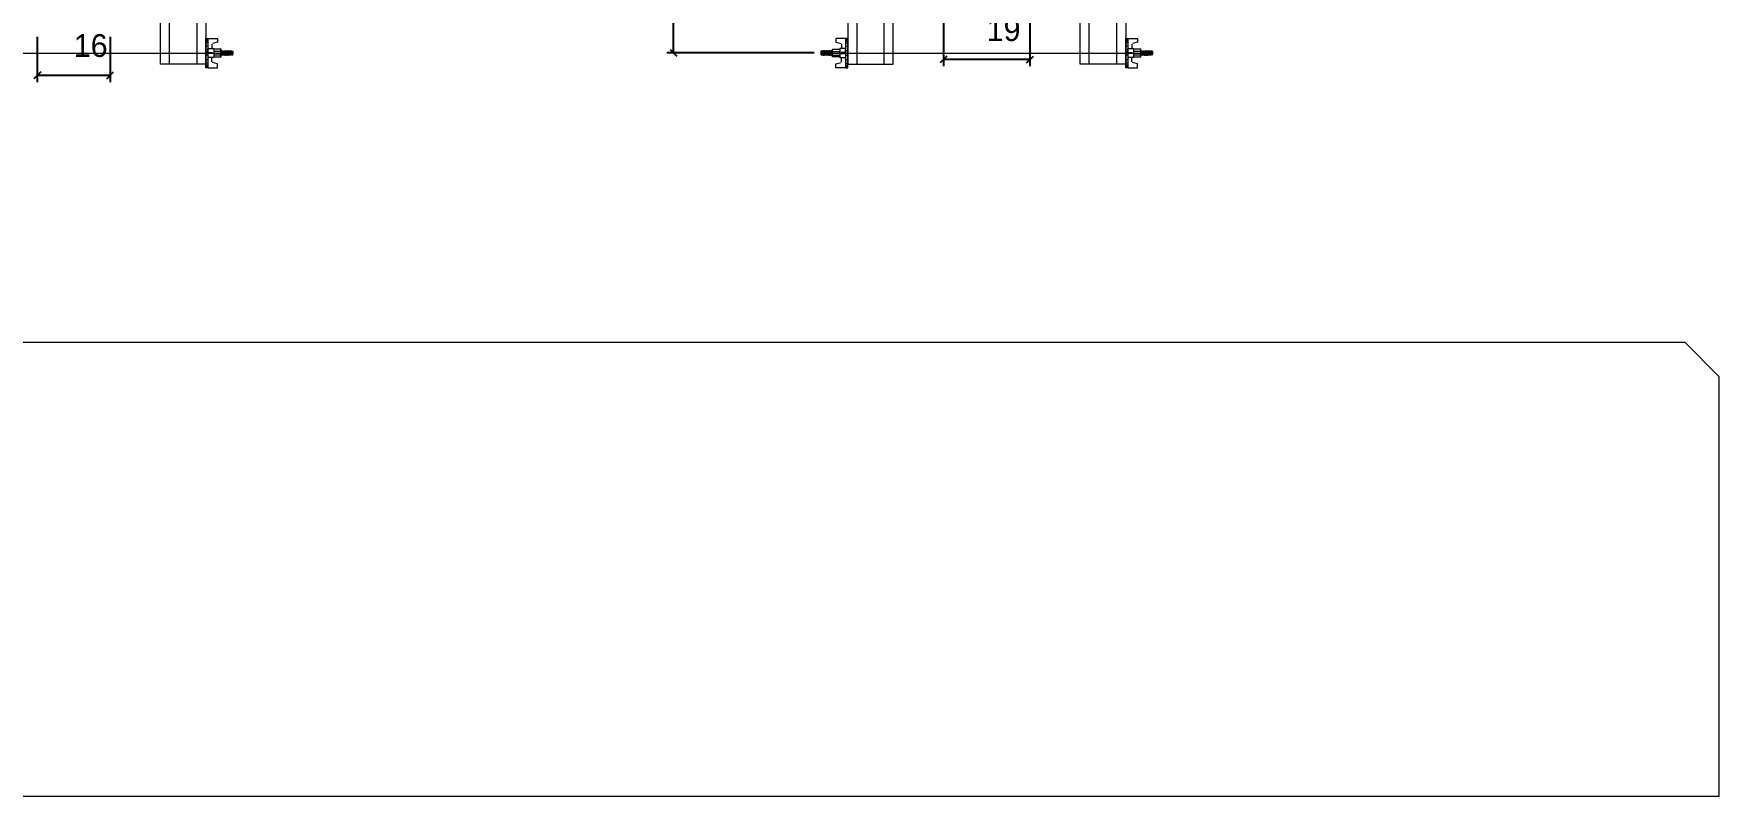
# Model space of a CAD drawing. Header units: metres. Extents: x -9504 to -3340, y 6690 to 7665.
# Drawn here: x -8875 to -8134, y 6690 to 7025 of the extents above; entities that cross this region are included whole.
import ezdxf

# ---------------------------------------------------------------- set-up
doc = ezdxf.new("R2010")
doc.units = ezdxf.units.M
for name, color, linetype in [('COTA', 7, 'Continuous'), ('Hachura', 7, 'Continuous'), ('Perfil Metálico', 7, 'Continuous'), ('SARRAFO DE PRESSAO', 7, 'Continuous')]:
    doc.layers.add(name, color=color, linetype=linetype)

msp = doc.modelspace()

# ---------------------------------------------------------------- linework, layer by layer
at = {"layer": 'COTA', "color": 241, "lineweight": 25}
for p, q in [((-8593.77, 7016.31), (-8593.77, 7136.31)), ((-8475.2, 7030.32), (-8475.2, 7010.45)), ((-8437.2, 7030.32), (-8437.2, 7010.45)), ((-8873.2, 7023.32), (-8873.2, 7003.45)), ((-8841.2, 7023.32), (-8841.2, 7003.45)), ((-8532.05, 7016.31), (-8596.77, 7016.31)), ((-8437.2, 7013.45), (-8475.2, 7013.45)), ((-8841.2, 7006.45), (-8873.2, 7006.45))]:
    msp.add_line(p, q, dxfattribs=at)
at = {"layer": 'COTA', "color": 0, "lineweight": 25}
for p, q in [((-8595.27, 7017.81), (-8592.27, 7014.81)), ((-8473.7, 7014.95), (-8476.7, 7011.95)), ((-8438.7, 7011.95), (-8435.7, 7014.95)), ((-8871.7, 7007.95), (-8874.7, 7004.95)), ((-8842.7, 7004.95), (-8839.7, 7007.95))]:
    msp.add_line(p, q, dxfattribs=at)
at = {"layer": 'Hachura', "color": 0, "lineweight": 9}
for p, q in [((-8798.27, 7022.55), (-8799.2, 7022.55)), ((-8798.27, 7022.34), (-8799.2, 7022.34)), ((-8798.27, 7022.01), (-8799.2, 7022.01)), ((-8798.27, 7021.54), (-8799.2, 7021.54)), ((-8798.27, 7020.7), (-8799.2, 7020.7)), ((-8798.27, 7019.28), (-8799.2, 7019.28)), ((-8799.19, 7009.8), (-8799.19, 7022.69)), ((-8799.19, 7022.69), (-8794.05, 7022.69)), ((-8799.19, 7010.75), (-8799.19, 7018.56)), ((-8798.29, 7022.69), (-8798.29, 7009.8)), ((-8798.29, 7022.69), (-8798.29, 7017.53)), ((-8796.48, 7020.12), (-8796.48, 7018.18)), ((-8794.03, 7021.02), (-8796.24, 7020.44)), ((-8794.03, 7022.69), (-8794.03, 7021.02)), ((-8522.4, 7022.7), (-8522.4, 7021.02)), ((-8522.4, 7021.02), (-8520.19, 7020.44)), ((-8517.25, 7022.69), (-8522.38, 7022.69)), ((-8519.95, 7020.13), (-8519.95, 7018.18)), ((-8518.17, 7022.56), (-8517.24, 7022.56)), ((-8518.17, 7022.34), (-8517.24, 7022.34)), ((-8518.17, 7022.01), (-8517.24, 7022.01)), ((-8518.17, 7021.54), (-8517.24, 7021.54)), ((-8518.17, 7020.7), (-8517.24, 7020.7)), ((-8518.17, 7019.29), (-8517.24, 7019.29)), ((-8518.15, 7022.7), (-8518.15, 7009.8)), ((-8518.15, 7022.7), (-8518.15, 7017.54)), ((-8517.25, 7009.8), (-8517.25, 7022.69)), ((-8517.25, 7010.75), (-8517.25, 7018.57)), ((-8395.16, 7009.8), (-8395.16, 7022.69)), ((-8395.16, 7022.69), (-8390.02, 7022.69)), ((-8394.24, 7022.55), (-8395.16, 7022.55)), ((-8394.24, 7022.34), (-8395.16, 7022.34)), ((-8394.24, 7022.01), (-8395.16, 7022.01)), ((-8394.24, 7021.54), (-8395.16, 7021.54)), ((-8394.24, 7020.7), (-8395.16, 7020.7)), ((-8394.24, 7019.29), (-8395.16, 7019.29)), ((-8395.16, 7010.75), (-8395.16, 7018.56)), ((-8394.26, 7022.69), (-8394.26, 7009.8)), ((-8394.26, 7022.69), (-8394.26, 7017.54)), ((-8392.45, 7020.12), (-8392.45, 7018.18)), ((-8390, 7021.02), (-8392.21, 7020.44)), ((-8390, 7022.69), (-8390, 7021.02)), ((-8798.27, 7011.79), (-8799.2, 7011.79)), ((-8798.29, 7016.25), (-8799.19, 7016.25)), ((-8798.27, 7013.22), (-8799.19, 7013.22)), ((-8799.04, 7017.2), (-8798.61, 7017.2)), ((-8798.41, 7015.27), (-8798.85, 7015.27)), ((-8798.61, 7017.2), (-8798.4, 7017.2)), ((-8798.29, 7016.25), (-8798.29, 7018.18)), ((-8798.29, 7018.18), (-8795.71, 7018.18)), ((-8798.29, 7017.53), (-8798.29, 7016.89)), ((-8798.29, 7016.56), (-8796.29, 7016.56)), ((-8796.29, 7016.04), (-8798.29, 7016.04)), ((-8795.71, 7014.31), (-8798.29, 7014.31)), ((-8796.48, 7012.37), (-8796.48, 7014.31)), ((-8794.03, 7011.47), (-8796.24, 7012.05)), ((-8795.71, 7018.18), (-8795.71, 7014.31)), ((-8792.48, 7017.92), (-8795.71, 7017.92)), ((-8792.48, 7016.89), (-8795.71, 7016.89)), ((-8792.48, 7015.34), (-8795.71, 7015.34)), ((-8795.71, 7014.57), (-8792.48, 7014.57)), ((-8795.71, 7014.31), (-8795.71, 7014.57)), ((-8795.71, 7014.31), (-8795.71, 7014.57)), ((-8794.03, 7009.8), (-8794.03, 7011.47)), ((-8792.55, 7014.57), (-8792.55, 7017.92)), ((-8792.48, 7014.57), (-8792.48, 7017.92)), ((-8792.48, 7016.12), (-8791.85, 7017.38)), ((-8791.52, 7017.28), (-8792.48, 7015.34)), ((-8792.48, 7016.37), (-8792.03, 7017.28)), ((-8792.48, 7017.28), (-8792.03, 7017.28)), ((-8791.84, 7015.34), (-8792.48, 7015.34)), ((-8791.84, 7015.34), (-8790.87, 7017.28)), ((-8791.76, 7015.24), (-8790.69, 7017.38)), ((-8790.45, 7017.35), (-8791.53, 7015.18)), ((-8791.52, 7017.28), (-8790.87, 7017.28)), ((-8790.36, 7017.28), (-8791.32, 7015.34)), ((-8790.89, 7015.34), (-8791.32, 7015.34)), ((-8790.89, 7015.34), (-8790.68, 7015.34)), ((-8790.68, 7015.34), (-8789.71, 7017.28)), ((-8790.6, 7015.24), (-8789.53, 7017.38)), ((-8789.29, 7017.35), (-8790.37, 7015.18)), ((-8790.36, 7017.28), (-8789.71, 7017.28)), ((-8789.2, 7017.28), (-8790.16, 7015.34)), ((-8790.16, 7015.34), (-8789.52, 7015.34)), ((-8789.92, 7017.28), (-8789.71, 7017.28)), ((-8789.52, 7015.34), (-8788.55, 7017.28)), ((-8789.44, 7015.24), (-8788.37, 7017.38)), ((-8788.13, 7017.35), (-8789.21, 7015.18)), ((-8789.2, 7017.28), (-8788.55, 7017.28)), ((-8788.03, 7017.28), (-8789, 7015.34)), ((-8788.03, 7017.28), (-8789, 7015.34)), ((-8788.36, 7015.34), (-8789, 7015.34)), ((-8788.36, 7015.34), (-8787.71, 7016.63)), ((-8788.28, 7015.24), (-8787.71, 7016.37)), ((-8787.71, 7015.86), (-8788.05, 7015.18)), ((-8788.03, 7017.28), (-8787.71, 7017.28)), ((-8787.71, 7015.6), (-8787.84, 7015.34)), ((-8787.71, 7017.28), (-8787.39, 7016.96)), ((-8787.71, 7015.34), (-8787.71, 7017.28)), ((-8787.71, 7015.34), (-8787.39, 7015.67)), ((-8787.39, 7016.96), (-8787.39, 7015.67)), ((-8528.72, 7017.28), (-8529.05, 7016.96)), ((-8529.05, 7016.96), (-8529.05, 7015.67)), ((-8528.72, 7015.35), (-8529.05, 7015.67)), ((-8528.4, 7017.28), (-8528.73, 7017.28)), ((-8528.08, 7015.34), (-8528.73, 7016.63)), ((-8528.16, 7015.24), (-8528.73, 7016.38)), ((-8528.73, 7015.86), (-8528.39, 7015.19)), ((-8528.73, 7015.6), (-8528.6, 7015.34)), ((-8528.72, 7015.35), (-8528.72, 7017.28)), ((-8528.4, 7017.28), (-8527.44, 7015.34)), ((-8528.4, 7017.28), (-8527.44, 7015.34)), ((-8528.31, 7017.35), (-8527.23, 7015.19)), ((-8528.08, 7015.34), (-8527.44, 7015.34)), ((-8527, 7015.24), (-8528.07, 7017.38)), ((-8527.24, 7017.28), (-8527.89, 7017.28)), ((-8526.92, 7015.34), (-8527.89, 7017.28)), ((-8527.24, 7017.28), (-8526.27, 7015.34)), ((-8527.15, 7017.35), (-8526.07, 7015.19)), ((-8526.27, 7015.34), (-8526.92, 7015.34)), ((-8525.84, 7015.24), (-8526.91, 7017.38)), ((-8526.08, 7017.28), (-8526.73, 7017.28)), ((-8525.76, 7015.34), (-8526.73, 7017.28)), ((-8526.51, 7017.28), (-8526.73, 7017.28)), ((-8526.08, 7017.28), (-8525.11, 7015.34)), ((-8525.99, 7017.35), (-8524.91, 7015.19)), ((-8525.55, 7015.34), (-8525.76, 7015.34)), ((-8524.68, 7015.24), (-8525.75, 7017.38)), ((-8524.92, 7017.28), (-8525.57, 7017.28)), ((-8524.6, 7015.34), (-8525.57, 7017.28)), ((-8525.55, 7015.34), (-8525.11, 7015.34)), ((-8524.92, 7017.28), (-8523.95, 7015.34)), ((-8524.6, 7015.34), (-8523.95, 7015.34)), ((-8523.95, 7016.12), (-8524.59, 7017.38)), ((-8523.95, 7016.38), (-8524.4, 7017.28)), ((-8523.95, 7017.28), (-8524.4, 7017.28)), ((-8523.95, 7014.57), (-8523.95, 7017.92)), ((-8523.95, 7017.92), (-8520.73, 7017.92)), ((-8523.95, 7016.89), (-8520.73, 7016.89)), ((-8523.95, 7015.34), (-8520.73, 7015.34)), ((-8520.73, 7014.57), (-8523.95, 7014.57)), ((-8523.89, 7014.57), (-8523.89, 7017.92)), ((-8522.4, 7011.47), (-8520.19, 7012.06)), ((-8522.4, 7009.8), (-8522.4, 7011.47)), ((-8520.73, 7018.18), (-8520.73, 7014.31)), ((-8518.15, 7018.18), (-8520.73, 7018.18)), ((-8520.73, 7014.31), (-8520.73, 7014.57)), ((-8520.73, 7014.31), (-8520.73, 7014.57)), ((-8520.73, 7014.31), (-8518.15, 7014.31)), ((-8518.15, 7016.56), (-8520.15, 7016.56)), ((-8520.15, 7016.04), (-8518.15, 7016.04)), ((-8519.95, 7012.37), (-8519.95, 7014.32)), ((-8518.17, 7013.22), (-8517.25, 7013.22)), ((-8518.17, 7011.79), (-8517.24, 7011.79)), ((-8518.15, 7016.25), (-8518.15, 7018.18)), ((-8518.15, 7017.54), (-8518.15, 7016.89)), ((-8518.15, 7016.25), (-8517.25, 7016.25)), ((-8517.83, 7017.21), (-8518.04, 7017.21)), ((-8518.02, 7015.27), (-8517.59, 7015.27)), ((-8517.4, 7017.21), (-8517.83, 7017.21)), ((-8394.26, 7016.25), (-8395.16, 7016.25)), ((-8394.24, 7013.22), (-8395.16, 7013.22)), ((-8394.24, 7011.79), (-8395.16, 7011.79)), ((-8395.01, 7017.21), (-8394.58, 7017.21)), ((-8394.38, 7015.27), (-8394.82, 7015.27)), ((-8394.58, 7017.21), (-8394.36, 7017.21)), ((-8394.26, 7016.25), (-8394.26, 7018.18)), ((-8394.26, 7018.18), (-8391.68, 7018.18)), ((-8394.26, 7017.54), (-8394.26, 7016.89)), ((-8394.26, 7016.56), (-8392.26, 7016.56)), ((-8392.26, 7016.04), (-8394.26, 7016.04)), ((-8391.68, 7014.31), (-8394.26, 7014.31)), ((-8392.45, 7012.37), (-8392.45, 7014.31)), ((-8390, 7011.47), (-8392.21, 7012.05)), ((-8391.68, 7018.18), (-8391.68, 7014.31)), ((-8388.45, 7017.92), (-8391.68, 7017.92)), ((-8388.45, 7016.89), (-8391.68, 7016.89)), ((-8388.45, 7015.34), (-8391.68, 7015.34)), ((-8391.68, 7014.57), (-8388.45, 7014.57)), ((-8391.68, 7014.31), (-8391.68, 7014.57)), ((-8391.68, 7014.31), (-8391.68, 7014.57)), ((-8390, 7009.8), (-8390, 7011.47)), ((-8388.52, 7014.57), (-8388.52, 7017.92)), ((-8388.45, 7014.57), (-8388.45, 7017.92)), ((-8388.45, 7016.12), (-8387.82, 7017.38)), ((-8387.48, 7017.28), (-8388.45, 7015.34)), ((-8388.45, 7016.37), (-8388, 7017.28)), ((-8388.45, 7017.28), (-8388, 7017.28)), ((-8387.81, 7015.34), (-8388.45, 7015.34)), ((-8387.81, 7015.34), (-8386.84, 7017.28)), ((-8387.73, 7015.24), (-8386.66, 7017.38)), ((-8386.42, 7017.35), (-8387.5, 7015.18)), ((-8387.48, 7017.28), (-8386.84, 7017.28)), ((-8386.32, 7017.28), (-8387.29, 7015.34)), ((-8386.86, 7015.34), (-8387.29, 7015.34)), ((-8386.86, 7015.34), (-8386.65, 7015.34)), ((-8386.65, 7015.34), (-8385.68, 7017.28)), ((-8386.57, 7015.24), (-8385.5, 7017.38)), ((-8385.26, 7017.35), (-8386.34, 7015.18)), ((-8386.32, 7017.28), (-8385.68, 7017.28)), ((-8385.16, 7017.28), (-8386.13, 7015.34)), ((-8386.13, 7015.34), (-8385.48, 7015.34)), ((-8385.89, 7017.28), (-8385.68, 7017.28)), ((-8385.48, 7015.34), (-8384.52, 7017.28)), ((-8385.41, 7015.24), (-8384.34, 7017.38)), ((-8384.09, 7017.35), (-8385.18, 7015.18)), ((-8385.16, 7017.28), (-8384.52, 7017.28)), ((-8384, 7017.28), (-8384.97, 7015.34)), ((-8384, 7017.28), (-8384.97, 7015.34)), ((-8384.32, 7015.34), (-8384.97, 7015.34)), ((-8384.32, 7015.34), (-8383.68, 7016.63)), ((-8384.25, 7015.24), (-8383.68, 7016.37)), ((-8383.68, 7015.86), (-8384.02, 7015.18)), ((-8384, 7017.28), (-8383.68, 7017.28)), ((-8383.68, 7015.6), (-8383.81, 7015.34)), ((-8383.68, 7017.28), (-8383.36, 7016.96)), ((-8383.68, 7015.34), (-8383.68, 7017.28)), ((-8383.68, 7015.34), (-8383.36, 7015.67)), ((-8383.36, 7016.96), (-8383.36, 7015.67)), ((-8798.27, 7010.94), (-8799.2, 7010.94)), ((-8798.27, 7010.48), (-8799.2, 7010.48)), ((-8798.27, 7010.14), (-8799.2, 7010.14)), ((-8798.27, 7009.93), (-8799.2, 7009.93)), ((-8798.29, 7009.8), (-8799.19, 7009.8)), ((-8798.29, 7009.8), (-8794.03, 7009.8)), ((-8518.15, 7009.8), (-8522.4, 7009.8)), ((-8518.17, 7010.95), (-8517.24, 7010.95)), ((-8518.17, 7010.48), (-8517.24, 7010.48)), ((-8518.17, 7010.15), (-8517.24, 7010.15)), ((-8518.17, 7009.93), (-8517.24, 7009.93)), ((-8518.15, 7009.8), (-8517.25, 7009.8)), ((-8394.24, 7010.94), (-8395.16, 7010.94)), ((-8394.24, 7010.48), (-8395.16, 7010.48)), ((-8394.24, 7010.14), (-8395.16, 7010.14)), ((-8394.24, 7009.93), (-8395.16, 7009.93)), ((-8394.26, 7009.8), (-8395.16, 7009.8)), ((-8394.26, 7009.8), (-8390, 7009.8))]:
    msp.add_line(p, q, dxfattribs=at)
at = {"layer": 'Hachura', "color": 251, "lineweight": 9}
for p, q in [((-8926.05, 7016.25), (-8792.19, 7016.25)), ((-8528.05, 7016.25), (-8388.16, 7016.25))]:
    msp.add_line(p, q, dxfattribs=at)
at = {"layer": 'Perfil Metálico', "color": 224, "lineweight": 18}
for points in [[(-8799.16, 7011.3), (-8819.16, 7011.3), (-8819.16, 7485.32), (-8799.16, 7485.32)], [(-8815.16, 7485.32), (-8803.16, 7485.32), (-8803.16, 7011.3), (-8815.16, 7011.3)], [(-8517.25, 7011.3), (-8497.25, 7011.3), (-8497.25, 7485.32), (-8517.25, 7485.32)], [(-8501.25, 7485.32), (-8513.25, 7485.32), (-8513.25, 7011.3), (-8501.25, 7011.3)], [(-8395.16, 7011.34), (-8415.16, 7011.34), (-8415.16, 7485.35), (-8395.16, 7485.35)], [(-8411.16, 7485.35), (-8399.16, 7485.35), (-8399.16, 7011.34), (-8411.16, 7011.34)]]:
    msp.add_lwpolyline(points, close=True, dxfattribs=at)
at = {"layer": 'SARRAFO DE PRESSAO', "color": 30, "lineweight": 9}
msp.add_lwpolyline([(-8134.43, 6689.85), (-8134.43, 6874.09), (-8149.43, 6889.09), (-9489.43, 6889.09), (-9504.43, 6874.09), (-9504.43, 6704.85), (-9489.43, 6689.85), (-8134.43, 6689.85)], dxfattribs=at)

# ---------------------------------------------------------------- texts
at = {"layer": 'COTA', "color": 241, "lineweight": 25}
for s, p in [('19', (-8456.2, 7021.53)), ('16', (-8857.2, 7014.55))]:
    msp.add_text(s, height=10, dxfattribs=at).set_placement(p)

doc.saveas('drawing.dxf')
